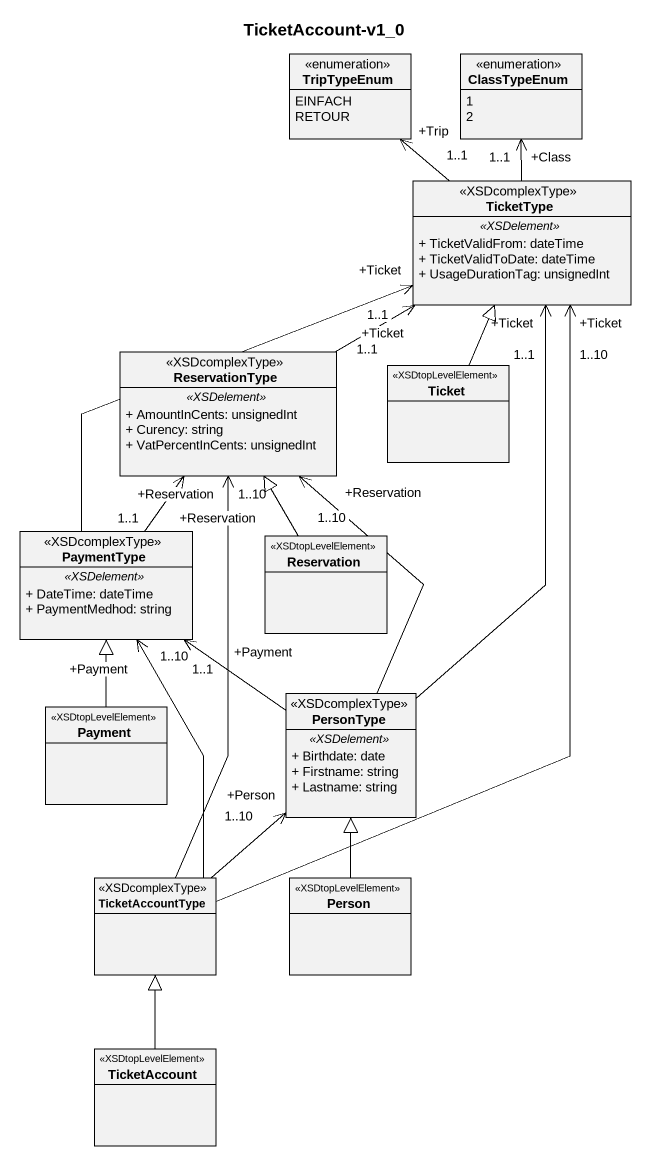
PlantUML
@startuml
title TicketAccount-v1_0
hide circle
hide empty members
skinparam classAttributeIconSize 0
enum TripTypeEnum {
  EINFACH
  RETOUR
}
enum ClassTypeEnum {
  1
  2
}
class TicketType <<XSDcomplexType>> {
  .. <<XSDelement>> ..
  + TicketValidFrom: dateTime
  + TicketValidToDate: dateTime
  + UsageDurationTag: unsignedInt
}
class ReservationType <<XSDcomplexType>> {
  .. <<XSDelement>> ..
  + AmountInCents: unsignedInt
  + Curency: string
  + VatPercentInCents: unsignedInt
}
class Ticket <<XSDtopLevelElement>>
class PaymentType <<XSDcomplexType>> {
  .. <<XSDelement>> ..
  + DateTime: dateTime
  + PaymentMedhod: string
}
class Reservation <<XSDtopLevelElement>>
class Payment <<XSDtopLevelElement>>
class PersonType <<XSDcomplexType>> {
  .. <<XSDelement>> ..
  + Birthdate: date
  + Firstname: string
  + Lastname: string
}
class TicketAccountType <<XSDcomplexType>>
class "Person" as Person_ <<XSDtopLevelElement>>
class TicketAccount <<XSDtopLevelElement>>
TicketType -up-> "+Trip\n1..1" TripTypeEnum
TicketType -up-> "+Class\n1..1" ClassTypeEnum
ReservationType -right-> "+Ticket\n1..1" TicketType
Ticket -up-|> TicketType
PaymentType -up-> "+Ticket\n1..1" TicketType
PaymentType -up-> "+Reservation\n1..1" ReservationType
Reservation -up-|> ReservationType
Payment -up-|> PaymentType
PersonType -up-> "+Ticket\n1..1" TicketType
PersonType -up-> "+Reservation\n1..10" ReservationType
PersonType -up-> "+Payment\n1..1" PaymentType
TicketAccountType -up-> "+Ticket\n1..10" TicketType
TicketAccountType -up-> "+Reservation\n1..10" ReservationType
TicketAccountType -up-> "+Payment\n1..10" PaymentType
TicketAccountType -up-> "+Person\n1..10" PersonType
Person_ -up-|> PersonType
TicketAccount -up-|> TicketAccountType
@enduml
